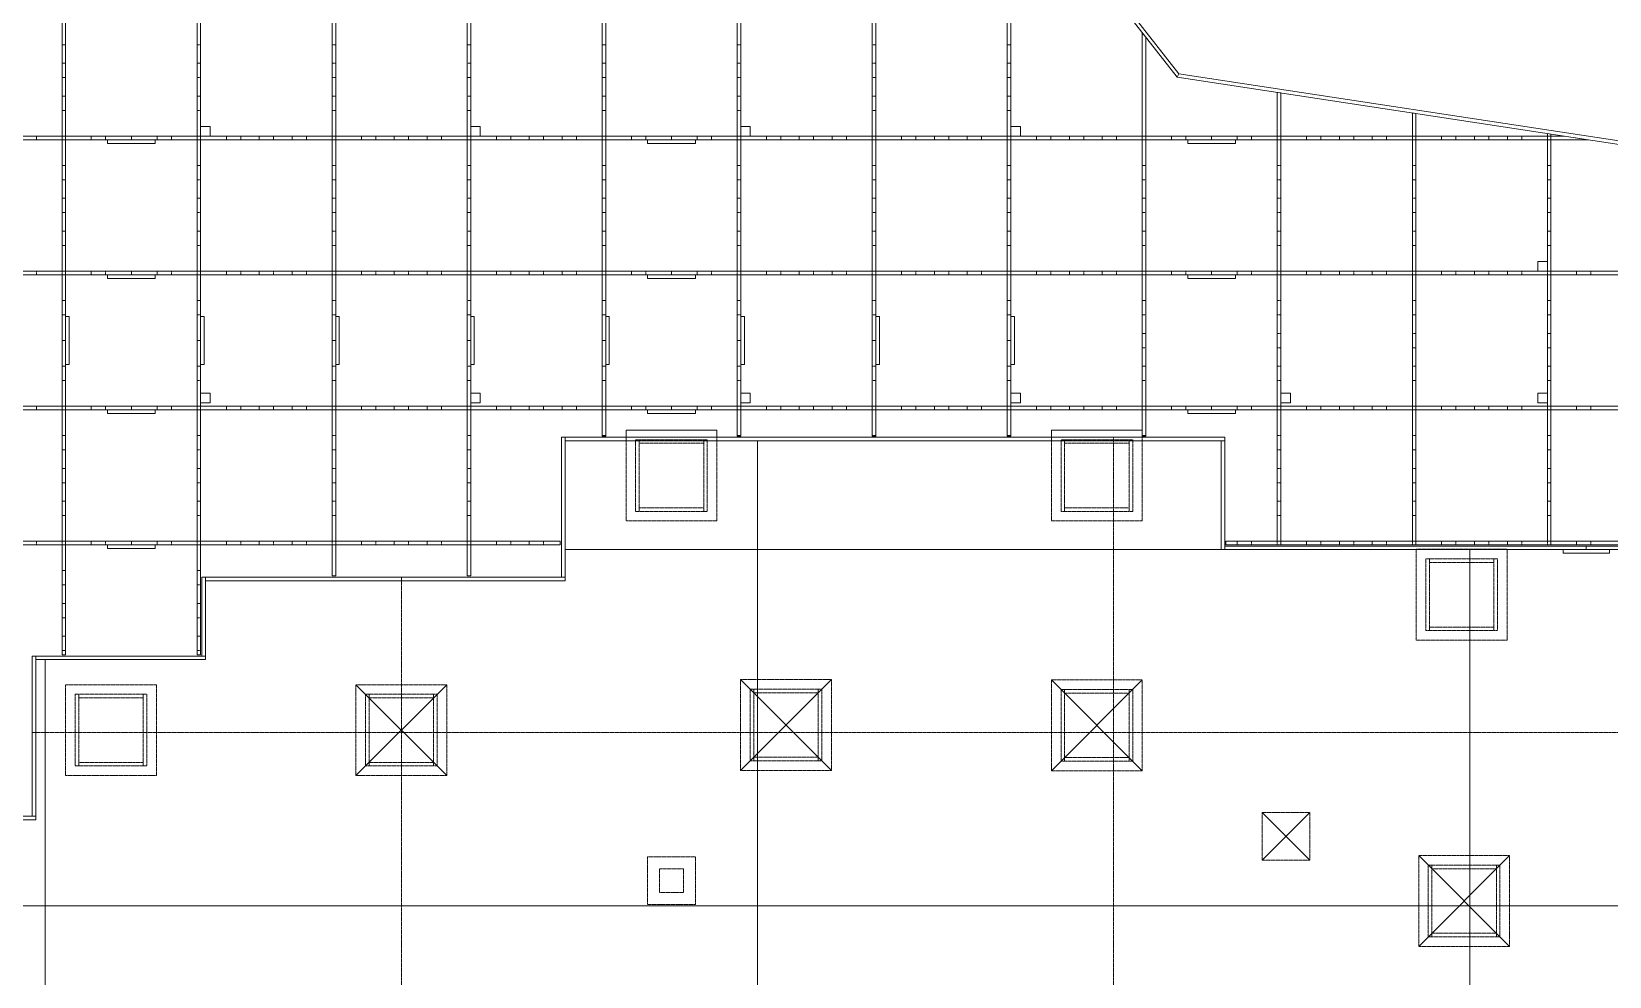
# Model space of a CAD drawing. Header units: millimetres. Extents: x -20225 to 19535, y -17853 to 10707.
# Drawn here: x 2784 to 9387, y 644 to 4597 of the extents above; entities that cross this region are included whole.
import ezdxf

# ---------------------------------------------------------------- set-up
doc = ezdxf.new("R2010")
doc.units = ezdxf.units.MM
doc.linetypes.add('HIDDEN', pattern=[1.905, 1.27, -0.635])

msp = doc.modelspace()

# ---------------------------------------------------------------- linework, layer by layer
at = {"linetype": 'Continuous', "lineweight": 15}
for p, q in [((2912, 4709.7), (2912, 4159.7)), ((2927, 4159.7), (2927, 4709.7)), ((3477, 4709.7), (3477, 4159.7)), ((3492, 4159.7), (3492, 4709.7)), ((4042, 4709.7), (4042, 4159.7)), ((4057, 4159.7), (4057, 4709.7)), ((4607, 4709.7), (4607, 4159.7)), ((4622, 4159.7), (4622, 4709.7)), ((5172, 4709.7), (5172, 4159.7)), ((5187, 4159.7), (5187, 4709.7)), ((5737, 4709.7), (5737, 4159.7)), ((5752, 4159.7), (5752, 4709.7)), ((6302, 4709.7), (6302, 4159.7)), ((6317, 4159.7), (6317, 4709.7)), ((6867, 4709.7), (6867, 4159.7)), ((6882, 4159.7), (6882, 4709.7)), ((7577.4, 4406.6), (7316.4, 4740.2)), ((7585.6, 4420.5), (7332.1, 4744.4)), ((7432, 4592.5), (7432, 4159.7)), ((7447, 4573.3), (7432, 4592.5)), ((7447, 4159.7), (7447, 4573.3)), ((7585.6, 4420.5), (7577.4, 4406.6)), ((9938.4, 4047.1), (7577.4, 4406.6)), ((9939.7, 4062.1), (7585.6, 4420.5)), ((8012, 4340.4), (7997, 4342.7)), ((7997, 4342.7), (7997, 4159.7)), ((8012, 4159.7), (8012, 4340.4)), ((8577, 4254.4), (8562, 4256.7)), ((8562, 4256.7), (8562, 4159.7)), ((8577, 4159.7), (8577, 4254.4)), ((3202, 4159.7), (801, 4159.7)), ((2927, 4159.7), (2912, 4159.7)), ((5462, 4159.7), (3202, 4159.7)), ((3202, 4144.7), (3202, 4159.7)), ((3492, 4159.7), (3477, 4159.7)), ((3492, 4199.7), (3492, 4159.7)), ((3532, 4199.7), (3492, 4199.7)), ((3492, 4159.7), (3532, 4159.7)), ((3532, 4159.7), (3532, 4199.7)), ((4057, 4159.7), (4042, 4159.7)), ((4622, 4159.7), (4607, 4159.7)), ((4662, 4199.7), (4622, 4199.7)), ((4622, 4199.7), (4622, 4159.7)), ((4622, 4159.7), (4662, 4159.7)), ((4662, 4159.7), (4662, 4199.7)), ((5187, 4159.7), (5172, 4159.7)), ((5462, 4159.7), (5462, 4144.7)), ((7722, 4159.7), (5462, 4159.7)), ((5752, 4159.7), (5737, 4159.7)), ((5752, 4199.7), (5752, 4159.7)), ((5792, 4199.7), (5752, 4199.7)), ((5752, 4159.7), (5792, 4159.7)), ((5792, 4159.7), (5792, 4199.7)), ((6317, 4159.7), (6302, 4159.7)), ((6882, 4159.7), (6867, 4159.7)), ((6922, 4199.7), (6882, 4199.7)), ((6882, 4199.7), (6882, 4159.7)), ((6882, 4159.7), (6922, 4159.7)), ((6922, 4159.7), (6922, 4199.7)), ((7447, 4159.7), (7432, 4159.7)), ((7722, 4144.7), (7722, 4159.7)), ((9199.1, 4159.7), (7722, 4159.7)), ((7997, 4159.7), (8012, 4159.7)), ((8562, 4159.7), (8577, 4159.7)), ((9142, 4168.4), (9127, 4170.7)), ((9127, 4170.7), (9127, 4159.7)), ((9127, 4159.7), (9142, 4159.7)), ((9142, 4159.7), (9142, 4168.4)), ((9297.6, 4144.7), (9199.1, 4159.7)), ((794.1, 4144.7), (3202, 4144.7)), ((2912, 4144.7), (2927, 4144.7)), ((2912, 4144.7), (2912, 3594.7)), ((2927, 3594.7), (2927, 4144.7)), ((3302, 4144.7), (3102, 4144.7)), ((3102, 4144.7), (3102, 4129.7)), ((3102, 4129.7), (3302, 4129.7)), ((3202, 4144.7), (5462, 4144.7)), ((3302, 4129.7), (3302, 4144.7)), ((3477, 4144.7), (3492, 4144.7)), ((3477, 4144.7), (3477, 3594.7)), ((3492, 3594.7), (3492, 4144.7)), ((4042, 4144.7), (4057, 4144.7)), ((4042, 4144.7), (4042, 3594.7)), ((4057, 3594.7), (4057, 4144.7)), ((4607, 4144.7), (4622, 4144.7)), ((4607, 4144.7), (4607, 3594.7)), ((4622, 3594.7), (4622, 4144.7)), ((5172, 4144.7), (5187, 4144.7)), ((5172, 4144.7), (5172, 3594.7)), ((5187, 3594.7), (5187, 4144.7)), ((5562, 4144.7), (5362, 4144.7)), ((5362, 4144.7), (5362, 4129.7)), ((5362, 4129.7), (5562, 4129.7)), ((5462, 4144.7), (7722, 4144.7)), ((5562, 4129.7), (5562, 4144.7)), ((5737, 4144.7), (5737, 3594.7)), ((5737, 4144.7), (5752, 4144.7)), ((5752, 3594.7), (5752, 4144.7)), ((6302, 4144.7), (6317, 4144.7)), ((6302, 4144.7), (6302, 3594.7)), ((6317, 3594.7), (6317, 4144.7)), ((6867, 4144.7), (6882, 4144.7)), ((6867, 4144.7), (6867, 3594.7)), ((6882, 3594.7), (6882, 4144.7)), ((7432, 4144.7), (7432, 3594.7)), ((7432, 4144.7), (7447, 4144.7)), ((7447, 3594.7), (7447, 4144.7)), ((7622, 4144.7), (7622, 4129.7)), ((7822, 4144.7), (7622, 4144.7)), ((7622, 4129.7), (7822, 4129.7)), ((7722, 4144.7), (9297.6, 4144.7)), ((7822, 4129.7), (7822, 4144.7)), ((7997, 4144.7), (7997, 3594.7)), ((8012, 4144.7), (7997, 4144.7)), ((8012, 3594.7), (8012, 4144.7)), ((8562, 4144.7), (8562, 3594.7)), ((8577, 4144.7), (8562, 4144.7)), ((8577, 3594.7), (8577, 4144.7)), ((9142, 4144.7), (9127, 4144.7)), ((9127, 4144.7), (9127, 3594.7)), ((9142, 3594.7), (9142, 4144.7)), ((9087, 3634.7), (9087, 3594.7)), ((9127, 3634.7), (9087, 3634.7)), ((9127, 3594.7), (9127, 3634.7)), ((3202, 3594.7), (942, 3594.7)), ((942, 3579.7), (3202, 3579.7)), ((2927, 3594.7), (2912, 3594.7)), ((2912, 3579.7), (2927, 3579.7)), ((2912, 3579.7), (2912, 3304.7)), ((2927, 3304.7), (2927, 3579.7)), ((3302, 3579.7), (3102, 3579.7)), ((3102, 3579.7), (3102, 3564.7)), ((3202, 3594.7), (3202, 3579.7)), ((5462, 3594.7), (3202, 3594.7)), ((3202, 3579.7), (5462, 3579.7)), ((3302, 3564.7), (3302, 3579.7)), ((3492, 3594.7), (3477, 3594.7)), ((3477, 3579.7), (3492, 3579.7)), ((3477, 3579.7), (3477, 3304.7)), ((3492, 3304.7), (3492, 3579.7)), ((4057, 3594.7), (4042, 3594.7)), ((4042, 3579.7), (4042, 3304.7)), ((4042, 3579.7), (4057, 3579.7)), ((4057, 3304.7), (4057, 3579.7)), ((4622, 3594.7), (4607, 3594.7)), ((4607, 3579.7), (4607, 3304.7)), ((4607, 3579.7), (4622, 3579.7)), ((4622, 3304.7), (4622, 3579.7)), ((5187, 3594.7), (5172, 3594.7)), ((5172, 3579.7), (5187, 3579.7)), ((5172, 3579.7), (5172, 3304.7)), ((5187, 3304.7), (5187, 3579.7)), ((5562, 3579.7), (5362, 3579.7)), ((5362, 3579.7), (5362, 3564.7)), ((5462, 3579.7), (5462, 3594.7)), ((7722, 3594.7), (5462, 3594.7)), ((5462, 3579.7), (7722, 3579.7)), ((5562, 3564.7), (5562, 3579.7)), ((5752, 3594.7), (5737, 3594.7)), ((5737, 3579.7), (5752, 3579.7)), ((5737, 3579.7), (5737, 3304.7)), ((5752, 3304.7), (5752, 3579.7)), ((6317, 3594.7), (6302, 3594.7)), ((6302, 3579.7), (6317, 3579.7)), ((6302, 3579.7), (6302, 3304.7)), ((6317, 3304.7), (6317, 3579.7)), ((6882, 3594.7), (6867, 3594.7)), ((6867, 3579.7), (6882, 3579.7)), ((6867, 3579.7), (6867, 3304.7)), ((6882, 3304.7), (6882, 3579.7)), ((7447, 3594.7), (7432, 3594.7)), ((7432, 3579.7), (7432, 3029.7)), ((7432, 3579.7), (7447, 3579.7)), ((7447, 3029.7), (7447, 3579.7)), ((7822, 3579.7), (7622, 3579.7)), ((7622, 3579.7), (7622, 3564.7)), ((7722, 3594.7), (7722, 3579.7)), ((9982, 3594.7), (7722, 3594.7)), ((7722, 3579.7), (9982, 3579.7)), ((7822, 3564.7), (7822, 3579.7)), ((7997, 3594.7), (8012, 3594.7)), ((7997, 3579.7), (7997, 3029.7)), ((8012, 3579.7), (7997, 3579.7)), ((8012, 3029.7), (8012, 3579.7)), ((8562, 3594.7), (8577, 3594.7)), ((8577, 3579.7), (8562, 3579.7)), ((8562, 3579.7), (8562, 3029.7)), ((8577, 3029.7), (8577, 3579.7)), ((9087, 3594.7), (9127, 3594.7)), ((9127, 3594.7), (9142, 3594.7)), ((9142, 3579.7), (9127, 3579.7)), ((9127, 3579.7), (9127, 3029.7)), ((9142, 3029.7), (9142, 3579.7)), ((3102, 3564.7), (3302, 3564.7)), ((5362, 3564.7), (5562, 3564.7)), ((7622, 3564.7), (7822, 3564.7)), ((2927, 3404.7), (2942, 3404.7)), ((2927, 3204.7), (2927, 3404.7)), ((2942, 3404.7), (2942, 3204.7)), ((3492, 3204.7), (3492, 3404.7)), ((3492, 3404.7), (3507, 3404.7)), ((3507, 3404.7), (3507, 3204.7)), ((4057, 3204.7), (4057, 3404.7)), ((4057, 3404.7), (4072, 3404.7)), ((4072, 3404.7), (4072, 3204.7)), ((4622, 3204.7), (4622, 3404.7)), ((4622, 3404.7), (4637, 3404.7)), ((4637, 3404.7), (4637, 3204.7)), ((5187, 3404.7), (5202, 3404.7)), ((5187, 3204.7), (5187, 3404.7)), ((5202, 3404.7), (5202, 3204.7)), ((5752, 3404.7), (5767, 3404.7)), ((5752, 3204.7), (5752, 3404.7)), ((5767, 3404.7), (5767, 3204.7)), ((6317, 3404.7), (6332, 3404.7)), ((6317, 3204.7), (6317, 3404.7)), ((6332, 3404.7), (6332, 3204.7)), ((6882, 3404.7), (6897, 3404.7)), ((6882, 3204.7), (6882, 3404.7)), ((6897, 3404.7), (6897, 3204.7)), ((2927, 3304.7), (2912, 3304.7)), ((2912, 3304.7), (2912, 3029.7)), ((2927, 3029.7), (2927, 3304.7)), ((3492, 3304.7), (3477, 3304.7)), ((3477, 3304.7), (3477, 3029.7)), ((3492, 3029.7), (3492, 3304.7)), ((4057, 3304.7), (4042, 3304.7)), ((4042, 3304.7), (4042, 3029.7)), ((4057, 3029.7), (4057, 3304.7)), ((4622, 3304.7), (4607, 3304.7)), ((4607, 3304.7), (4607, 3029.7)), ((4622, 3029.7), (4622, 3304.7)), ((5187, 3304.7), (5172, 3304.7)), ((5172, 3304.7), (5172, 3029.7)), ((5187, 3029.7), (5187, 3304.7)), ((5737, 3304.7), (5752, 3304.7)), ((5737, 3304.7), (5737, 3029.7)), ((5752, 3029.7), (5752, 3304.7)), ((6302, 3304.7), (6317, 3304.7)), ((6302, 3304.7), (6302, 3029.7)), ((6317, 3029.7), (6317, 3304.7)), ((6867, 3304.7), (6882, 3304.7)), ((6867, 3304.7), (6867, 3029.7)), ((6882, 3029.7), (6882, 3304.7)), ((2942, 3204.7), (2927, 3204.7)), ((3507, 3204.7), (3492, 3204.7)), ((4072, 3204.7), (4057, 3204.7)), ((4637, 3204.7), (4622, 3204.7)), ((5202, 3204.7), (5187, 3204.7)), ((5767, 3204.7), (5752, 3204.7)), ((6332, 3204.7), (6317, 3204.7)), ((6897, 3204.7), (6882, 3204.7)), ((3492, 3084.7), (3492, 3044.7)), ((3532, 3084.7), (3492, 3084.7)), ((3492, 3044.7), (3532, 3044.7)), ((3532, 3044.7), (3532, 3084.7)), ((4662, 3084.7), (4622, 3084.7)), ((4622, 3084.7), (4622, 3044.7)), ((4622, 3044.7), (4662, 3044.7)), ((4662, 3044.7), (4662, 3084.7)), ((5792, 3084.7), (5752, 3084.7)), ((5752, 3084.7), (5752, 3044.7)), ((5752, 3044.7), (5792, 3044.7)), ((5792, 3044.7), (5792, 3084.7)), ((6882, 3084.7), (6882, 3044.7)), ((6922, 3084.7), (6882, 3084.7)), ((6882, 3044.7), (6922, 3044.7)), ((6922, 3044.7), (6922, 3084.7)), ((8012, 3084.7), (8012, 3044.7)), ((8052, 3084.7), (8012, 3084.7)), ((8012, 3044.7), (8052, 3044.7)), ((8052, 3044.7), (8052, 3084.7)), ((9087, 3084.7), (9087, 3044.7)), ((9127, 3084.7), (9087, 3084.7)), ((9087, 3044.7), (9127, 3044.7)), ((9127, 3044.7), (9127, 3084.7)), ((3202, 3029.7), (942, 3029.7)), ((942, 3014.7), (3202, 3014.7)), ((2927, 3029.7), (2912, 3029.7)), ((2912, 3014.7), (2912, 2464.7)), ((2912, 3014.7), (2927, 3014.7)), ((2927, 2464.7), (2927, 3014.7)), ((3302, 3014.7), (3102, 3014.7)), ((3102, 3014.7), (3102, 2999.7)), ((3102, 2999.7), (3302, 2999.7)), ((3202, 3029.7), (3202, 3014.7)), ((5462, 3029.7), (3202, 3029.7)), ((3202, 3014.7), (5462, 3014.7)), ((3302, 2999.7), (3302, 3014.7)), ((3492, 3029.7), (3477, 3029.7)), ((3477, 3014.7), (3477, 2464.7)), ((3477, 3014.7), (3492, 3014.7)), ((3492, 2464.7), (3492, 3014.7)), ((4057, 3029.7), (4042, 3029.7)), ((4042, 3014.7), (4042, 2464.7)), ((4042, 3014.7), (4057, 3014.7)), ((4057, 2464.7), (4057, 3014.7)), ((4622, 3029.7), (4607, 3029.7)), ((4607, 3014.7), (4607, 2464.7)), ((4607, 3014.7), (4622, 3014.7)), ((4622, 2464.7), (4622, 3014.7)), ((5187, 3029.7), (5172, 3029.7)), ((5172, 3014.7), (5187, 3014.7)), ((5172, 3014.7), (5172, 2904.7)), ((5187, 2904.7), (5187, 3014.7)), ((5562, 3014.7), (5362, 3014.7)), ((5362, 3014.7), (5362, 2999.7)), ((5362, 2999.7), (5562, 2999.7)), ((5462, 3014.7), (5462, 3029.7)), ((7722, 3029.7), (5462, 3029.7)), ((5462, 3014.7), (7722, 3014.7)), ((5562, 2999.7), (5562, 3014.7)), ((5752, 3029.7), (5737, 3029.7)), ((5737, 3014.7), (5752, 3014.7)), ((5737, 3014.7), (5737, 2904.7)), ((5752, 2904.7), (5752, 3014.7)), ((6317, 3029.7), (6302, 3029.7)), ((6302, 3014.7), (6302, 2904.7)), ((6302, 3014.7), (6317, 3014.7)), ((6317, 2904.7), (6317, 3014.7)), ((6882, 3029.7), (6867, 3029.7)), ((6867, 3014.7), (6867, 2904.7)), ((6867, 3014.7), (6882, 3014.7)), ((6882, 2904.7), (6882, 3014.7)), ((7447, 3029.7), (7432, 3029.7)), ((7432, 3014.7), (7432, 2904.7)), ((7432, 3014.7), (7447, 3014.7)), ((7447, 2904.7), (7447, 3014.7)), ((7622, 3014.7), (7622, 2999.7)), ((7822, 3014.7), (7622, 3014.7)), ((7622, 2999.7), (7822, 2999.7)), ((7722, 3029.7), (7722, 3014.7)), ((9982, 3029.7), (7722, 3029.7)), ((7722, 3014.7), (9982, 3014.7)), ((7822, 2999.7), (7822, 3014.7)), ((7997, 3029.7), (8012, 3029.7)), ((7997, 3014.7), (7997, 2464.7)), ((8012, 3014.7), (7997, 3014.7)), ((8012, 2464.7), (8012, 3014.7)), ((8562, 3029.7), (8577, 3029.7)), ((8577, 3014.7), (8562, 3014.7)), ((8562, 3014.7), (8562, 2464.7)), ((8577, 2464.7), (8577, 3014.7)), ((9127, 3029.7), (9142, 3029.7)), ((9127, 3014.7), (9127, 2464.7)), ((9142, 3014.7), (9127, 3014.7)), ((9142, 2464.7), (9142, 3014.7)), ((5272, 2929.7), (5652, 2929.7)), ((5272, 2899.7), (5272, 2929.7)), ((5652, 2929.7), (5652, 2899.7)), ((7052, 2899.7), (7052, 2929.7)), ((7052, 2929.7), (7432, 2929.7)), ((5002, 2899.7), (5002, 2314.7)), ((5017, 2899.7), (5002, 2899.7)), ((7777, 2899.7), (5017, 2899.7)), ((5017, 2899.7), (5017, 2884.7)), ((5017, 2314.7), (5017, 2899.7)), ((5017, 2884.7), (7777, 2884.7)), ((5172, 2904.7), (5187, 2904.7)), ((5752, 2904.7), (5737, 2904.7)), ((5822, 2429.7), (5822, 2884.7)), ((6317, 2904.7), (6302, 2904.7)), ((6882, 2904.7), (6867, 2904.7)), ((7447, 2904.7), (7432, 2904.7)), ((7432, 2904.7), (7432, 2899.7)), ((7777, 2884.7), (7762, 2884.7)), ((7762, 2884.7), (7762, 2429.7)), ((7777, 2884.7), (7777, 2899.7)), ((7777, 2429.7), (7777, 2884.7)), ((3202, 2464.7), (942, 2464.7)), ((942, 2449.7), (3202, 2449.7)), ((2927, 2464.7), (2912, 2464.7)), ((2912, 2449.7), (2912, 1989.7)), ((2912, 2449.7), (2927, 2449.7)), ((2927, 1989.7), (2927, 2449.7)), ((3302, 2449.7), (3102, 2449.7)), ((3102, 2449.7), (3102, 2434.7)), ((3202, 2464.7), (3202, 2449.7)), ((4997, 2464.7), (3202, 2464.7)), ((3202, 2449.7), (4997, 2449.7)), ((3302, 2434.7), (3302, 2449.7)), ((3492, 2464.7), (3477, 2464.7)), ((3477, 2449.7), (3477, 1989.7)), ((3477, 2449.7), (3492, 2449.7)), ((3492, 1989.7), (3492, 2449.7)), ((4057, 2464.7), (4042, 2464.7)), ((4042, 2449.7), (4042, 2319.7)), ((4042, 2449.7), (4057, 2449.7)), ((4057, 2319.7), (4057, 2449.7)), ((4622, 2464.7), (4607, 2464.7)), ((4607, 2449.7), (4607, 2319.7)), ((4607, 2449.7), (4622, 2449.7)), ((4622, 2319.7), (4622, 2449.7)), ((4997, 2464.7), (4997, 2449.7)), ((9289.5, 2444.7), (7777, 2444.7)), ((7777, 2444.7), (7777, 2429.7)), ((7782, 2449.7), (7782, 2464.7)), ((9982, 2464.7), (7782, 2464.7)), ((7782, 2449.7), (9982, 2449.7)), ((8012, 2464.7), (7997, 2464.7)), ((8577, 2464.7), (8562, 2464.7)), ((9142, 2464.7), (9127, 2464.7)), ((9289.5, 2444.7), (9289.5, 2429.7)), ((10817, 2444.7), (9289.5, 2444.7)), ((3102, 2434.7), (3302, 2434.7)), ((5822, 2429.7), (5017, 2429.7)), ((5822, 939.7), (5822, 2429.7)), ((7762, 2429.7), (5822, 2429.7)), ((7762, 2429.7), (7777, 2429.7)), ((7777, 2429.7), (9289.5, 2429.7)), ((8802, 2429.7), (8802, 939.7)), ((9192.5, 2429.7), (9192.5, 2414.7)), ((9386.5, 2429.7), (9192.5, 2429.7)), ((9192.5, 2414.7), (9386.5, 2414.7)), ((9289.5, 2429.7), (10817, 2429.7)), ((9386.5, 2414.7), (9386.5, 2429.7)), ((3512, 2314.7), (3497, 2314.7)), ((3497, 2314.7), (3497, 1984.7)), ((5017, 2314.7), (3512, 2314.7)), ((3512, 2314.7), (3512, 2299.7)), ((3512, 1984.7), (3512, 2314.7)), ((4057, 2319.7), (4042, 2319.7)), ((4607, 2319.7), (4622, 2319.7)), ((5002, 2314.7), (5017, 2314.7)), ((5017, 2299.7), (5017, 2314.7)), ((3512, 2299.7), (5017, 2299.7)), ((2787, 1984.7), (2787, 1314.7)), ((2802, 1984.7), (2787, 1984.7)), ((2802, 1984.7), (2802, 1969.7)), ((3512, 1984.7), (2802, 1984.7)), ((2802, 1314.7), (2802, 1984.7)), ((2912, 1989.7), (2927, 1989.7)), ((3492, 1989.7), (3477, 1989.7)), ((3497, 1984.7), (3512, 1984.7)), ((3512, 1969.7), (3512, 1984.7)), ((2802, 1969.7), (3512, 1969.7)), ((2842, 1969.7), (2842, 939.7)), ((2802, 1314.7), (2487, 1314.7)), ((2487, 1299.7), (2802, 1299.7)), ((2787, 1314.7), (2802, 1314.7)), ((2802, 1299.7), (2802, 1314.7)), ((2107, 939.7), (2842, 939.7)), ((2842, 939.7), (5822, 939.7)), ((2842, 939.7), (2842, -550.3)), ((5822, -550.3), (5822, 939.7)), ((5822, 939.7), (8802, 939.7)), ((8802, 939.7), (11527, 939.7)), ((8802, 939.7), (8802, -550.3))]:
    msp.add_line(p, q, dxfattribs=at)
at = {"linetype": 'HIDDEN', "lineweight": 0}
for p, q in [((2912, 4542.2), (2927, 4542.2)), ((3477, 4542.2), (3492, 4542.2)), ((4042, 4542.2), (4057, 4542.2)), ((4607, 4542.2), (4622, 4542.2)), ((5172, 4542.2), (5187, 4542.2)), ((5737, 4542.2), (5752, 4542.2)), ((6302, 4542.2), (6317, 4542.2)), ((6867, 4542.2), (6882, 4542.2)), ((2927, 4464.7), (2912, 4464.7)), ((3492, 4464.7), (3477, 4464.7)), ((4057, 4464.7), (4042, 4464.7)), ((4622, 4464.7), (4607, 4464.7)), ((5187, 4464.7), (5172, 4464.7)), ((5752, 4464.7), (5737, 4464.7)), ((6317, 4464.7), (6302, 4464.7)), ((6882, 4464.7), (6867, 4464.7)), ((2912, 4404.7), (2927, 4404.7)), ((3477, 4404.7), (3492, 4404.7)), ((4042, 4404.7), (4057, 4404.7)), ((4607, 4404.7), (4622, 4404.7)), ((5172, 4404.7), (5187, 4404.7)), ((5737, 4404.7), (5752, 4404.7)), ((6302, 4404.7), (6317, 4404.7)), ((6867, 4404.7), (6882, 4404.7)), ((2927, 4327.2), (2912, 4327.2)), ((3492, 4327.2), (3477, 4327.2)), ((4057, 4327.2), (4042, 4327.2)), ((4622, 4327.2), (4607, 4327.2)), ((5187, 4327.2), (5172, 4327.2)), ((5752, 4327.2), (5737, 4327.2)), ((6317, 4327.2), (6302, 4327.2)), ((6882, 4327.2), (6867, 4327.2)), ((2912, 4267.2), (2927, 4267.2)), ((3477, 4267.2), (3492, 4267.2)), ((4042, 4267.2), (4057, 4267.2)), ((4607, 4267.2), (4622, 4267.2)), ((5172, 4267.2), (5187, 4267.2)), ((5737, 4267.2), (5752, 4267.2)), ((6302, 4267.2), (6317, 4267.2)), ((6867, 4267.2), (6882, 4267.2)), ((2804.5, 4144.7), (2804.5, 4159.7)), ((2912, 4144.7), (2912, 4159.7)), ((2927, 4159.7), (2927, 4144.7)), ((3034.5, 4159.7), (3034.5, 4144.7)), ((3094.5, 4144.7), (3094.5, 4159.7)), ((3309.5, 4159.7), (3309.5, 4144.7)), ((3369.5, 4144.7), (3369.5, 4159.7)), ((3477, 4144.7), (3477, 4159.7)), ((3492, 4159.7), (3492, 4144.7)), ((3599.5, 4159.7), (3599.5, 4144.7)), ((3659.5, 4144.7), (3659.5, 4159.7)), ((3737, 4159.7), (3737, 4144.7)), ((3797, 4144.7), (3797, 4159.7)), ((3874.5, 4159.7), (3874.5, 4144.7)), ((3934.5, 4144.7), (3934.5, 4159.7)), ((4042, 4144.7), (4042, 4159.7)), ((4057, 4159.7), (4057, 4144.7)), ((4164.5, 4159.7), (4164.5, 4144.7)), ((4224.5, 4144.7), (4224.5, 4159.7)), ((4302, 4159.7), (4302, 4144.7)), ((4362, 4144.7), (4362, 4159.7)), ((4439.5, 4159.7), (4439.5, 4144.7)), ((4499.5, 4144.7), (4499.5, 4159.7)), ((4607, 4144.7), (4607, 4159.7)), ((4622, 4159.7), (4622, 4144.7)), ((4729.5, 4159.7), (4729.5, 4144.7)), ((4789.5, 4144.7), (4789.5, 4159.7)), ((4867, 4159.7), (4867, 4144.7)), ((4927, 4144.7), (4927, 4159.7)), ((5004.5, 4159.7), (5004.5, 4144.7)), ((5064.5, 4144.7), (5064.5, 4159.7)), ((5172, 4144.7), (5172, 4159.7)), ((5187, 4159.7), (5187, 4144.7)), ((5294.5, 4159.7), (5294.5, 4144.7)), ((5354.5, 4144.7), (5354.5, 4159.7)), ((5569.5, 4159.7), (5569.5, 4144.7)), ((5629.5, 4144.7), (5629.5, 4159.7)), ((5737, 4144.7), (5737, 4159.7)), ((5752, 4159.7), (5752, 4144.7)), ((5859.5, 4159.7), (5859.5, 4144.7)), ((5919.5, 4144.7), (5919.5, 4159.7)), ((5997, 4159.7), (5997, 4144.7)), ((6057, 4144.7), (6057, 4159.7)), ((6134.5, 4159.7), (6134.5, 4144.7)), ((6194.5, 4144.7), (6194.5, 4159.7)), ((6302, 4144.7), (6302, 4159.7)), ((6317, 4159.7), (6317, 4144.7)), ((6424.5, 4159.7), (6424.5, 4144.7)), ((6484.5, 4144.7), (6484.5, 4159.7)), ((6562, 4159.7), (6562, 4144.7)), ((6622, 4144.7), (6622, 4159.7)), ((6699.5, 4159.7), (6699.5, 4144.7)), ((6759.5, 4144.7), (6759.5, 4159.7)), ((6867, 4144.7), (6867, 4159.7)), ((6882, 4159.7), (6882, 4144.7)), ((6989.5, 4159.7), (6989.5, 4144.7)), ((7049.5, 4144.7), (7049.5, 4159.7)), ((7127, 4159.7), (7127, 4144.7)), ((7187, 4144.7), (7187, 4159.7)), ((7264.5, 4159.7), (7264.5, 4144.7)), ((7324.5, 4144.7), (7324.5, 4159.7)), ((7432, 4144.7), (7432, 4159.7)), ((7447, 4159.7), (7447, 4144.7)), ((7554.5, 4159.7), (7554.5, 4144.7)), ((7614.5, 4144.7), (7614.5, 4159.7)), ((7829.5, 4159.7), (7829.5, 4144.7)), ((7889.5, 4144.7), (7889.5, 4159.7)), ((7997, 4144.7), (7997, 4159.7)), ((8012, 4159.7), (8012, 4144.7)), ((8119.5, 4159.7), (8119.5, 4144.7)), ((8179.5, 4144.7), (8179.5, 4159.7)), ((8257, 4159.7), (8257, 4144.7)), ((8317, 4144.7), (8317, 4159.7)), ((8394.5, 4159.7), (8394.5, 4144.7)), ((8454.5, 4144.7), (8454.5, 4159.7)), ((8562, 4144.7), (8562, 4159.7)), ((8577, 4159.7), (8577, 4144.7)), ((8684.5, 4159.7), (8684.5, 4144.7)), ((8744.5, 4144.7), (8744.5, 4159.7)), ((8822, 4159.7), (8822, 4144.7)), ((8882, 4144.7), (8882, 4159.7)), ((8959.5, 4159.7), (8959.5, 4144.7)), ((9019.5, 4144.7), (9019.5, 4159.7)), ((9127, 4144.7), (9127, 4159.7)), ((9142, 4159.7), (9142, 4144.7)), ((2927, 4037.2), (2912, 4037.2)), ((3492, 4037.2), (3477, 4037.2)), ((4057, 4037.2), (4042, 4037.2)), ((4622, 4037.2), (4607, 4037.2)), ((5187, 4037.2), (5172, 4037.2)), ((5752, 4037.2), (5737, 4037.2)), ((6317, 4037.2), (6302, 4037.2)), ((6882, 4037.2), (6867, 4037.2)), ((7447, 4037.2), (7432, 4037.2)), ((8012, 4037.2), (7997, 4037.2)), ((8577, 4037.2), (8562, 4037.2)), ((9142, 4037.2), (9127, 4037.2)), ((2912, 3977.2), (2927, 3977.2)), ((3477, 3977.2), (3492, 3977.2)), ((4042, 3977.2), (4057, 3977.2)), ((4607, 3977.2), (4622, 3977.2)), ((5172, 3977.2), (5187, 3977.2)), ((5737, 3977.2), (5752, 3977.2)), ((6302, 3977.2), (6317, 3977.2)), ((6867, 3977.2), (6882, 3977.2)), ((7432, 3977.2), (7447, 3977.2)), ((7997, 3977.2), (8012, 3977.2)), ((8562, 3977.2), (8577, 3977.2)), ((9127, 3977.2), (9142, 3977.2)), ((2927, 3899.7), (2912, 3899.7)), ((3492, 3899.7), (3477, 3899.7)), ((4057, 3899.7), (4042, 3899.7)), ((4622, 3899.7), (4607, 3899.7)), ((5187, 3899.7), (5172, 3899.7)), ((5752, 3899.7), (5737, 3899.7)), ((6317, 3899.7), (6302, 3899.7)), ((6882, 3899.7), (6867, 3899.7)), ((7447, 3899.7), (7432, 3899.7)), ((8012, 3899.7), (7997, 3899.7)), ((8577, 3899.7), (8562, 3899.7)), ((9142, 3899.7), (9127, 3899.7)), ((2912, 3839.7), (2927, 3839.7)), ((3477, 3839.7), (3492, 3839.7)), ((4042, 3839.7), (4057, 3839.7)), ((4607, 3839.7), (4622, 3839.7)), ((5172, 3839.7), (5187, 3839.7)), ((5737, 3839.7), (5752, 3839.7)), ((6302, 3839.7), (6317, 3839.7)), ((6867, 3839.7), (6882, 3839.7)), ((7432, 3839.7), (7447, 3839.7)), ((7997, 3839.7), (8012, 3839.7)), ((8562, 3839.7), (8577, 3839.7)), ((9127, 3839.7), (9142, 3839.7)), ((2927, 3762.2), (2912, 3762.2)), ((2912, 3702.2), (2927, 3702.2)), ((3492, 3762.2), (3477, 3762.2)), ((3477, 3702.2), (3492, 3702.2)), ((4057, 3762.2), (4042, 3762.2)), ((4042, 3702.2), (4057, 3702.2)), ((4622, 3762.2), (4607, 3762.2)), ((4607, 3702.2), (4622, 3702.2)), ((5187, 3762.2), (5172, 3762.2)), ((5172, 3702.2), (5187, 3702.2)), ((5752, 3762.2), (5737, 3762.2)), ((5737, 3702.2), (5752, 3702.2)), ((6317, 3762.2), (6302, 3762.2)), ((6302, 3702.2), (6317, 3702.2)), ((6882, 3762.2), (6867, 3762.2)), ((6867, 3702.2), (6882, 3702.2)), ((7447, 3762.2), (7432, 3762.2)), ((7432, 3702.2), (7447, 3702.2)), ((8012, 3762.2), (7997, 3762.2)), ((7997, 3702.2), (8012, 3702.2)), ((8577, 3762.2), (8562, 3762.2)), ((8562, 3702.2), (8577, 3702.2)), ((9142, 3762.2), (9127, 3762.2)), ((9127, 3702.2), (9142, 3702.2)), ((2804.5, 3579.7), (2804.5, 3594.7)), ((2912, 3579.7), (2912, 3594.7)), ((2927, 3594.7), (2927, 3579.7)), ((3034.5, 3594.7), (3034.5, 3579.7)), ((3094.5, 3579.7), (3094.5, 3594.7)), ((3309.5, 3594.7), (3309.5, 3579.7)), ((3369.5, 3579.7), (3369.5, 3594.7)), ((3477, 3579.7), (3477, 3594.7)), ((3492, 3594.7), (3492, 3579.7)), ((3599.5, 3594.7), (3599.5, 3579.7)), ((3659.5, 3579.7), (3659.5, 3594.7)), ((3737, 3594.7), (3737, 3579.7)), ((3797, 3579.7), (3797, 3594.7)), ((3874.5, 3594.7), (3874.5, 3579.7)), ((3934.5, 3579.7), (3934.5, 3594.7)), ((4042, 3579.7), (4042, 3594.7)), ((4057, 3594.7), (4057, 3579.7)), ((4164.5, 3594.7), (4164.5, 3579.7)), ((4224.5, 3579.7), (4224.5, 3594.7)), ((4302, 3594.7), (4302, 3579.7)), ((4362, 3579.7), (4362, 3594.7)), ((4439.5, 3594.7), (4439.5, 3579.7)), ((4499.5, 3579.7), (4499.5, 3594.7)), ((4607, 3579.7), (4607, 3594.7)), ((4622, 3594.7), (4622, 3579.7)), ((4729.5, 3594.7), (4729.5, 3579.7)), ((4789.5, 3579.7), (4789.5, 3594.7)), ((4867, 3594.7), (4867, 3579.7)), ((4927, 3579.7), (4927, 3594.7)), ((5004.5, 3594.7), (5004.5, 3579.7)), ((5064.5, 3579.7), (5064.5, 3594.7)), ((5172, 3579.7), (5172, 3594.7)), ((5187, 3594.7), (5187, 3579.7)), ((5294.5, 3594.7), (5294.5, 3579.7)), ((5354.5, 3579.7), (5354.5, 3594.7)), ((5569.5, 3594.7), (5569.5, 3579.7)), ((5629.5, 3579.7), (5629.5, 3594.7)), ((5737, 3579.7), (5737, 3594.7)), ((5752, 3594.7), (5752, 3579.7)), ((5859.5, 3594.7), (5859.5, 3579.7)), ((5919.5, 3579.7), (5919.5, 3594.7)), ((5997, 3594.7), (5997, 3579.7)), ((6057, 3579.7), (6057, 3594.7)), ((6134.5, 3594.7), (6134.5, 3579.7)), ((6194.5, 3579.7), (6194.5, 3594.7)), ((6302, 3579.7), (6302, 3594.7)), ((6317, 3594.7), (6317, 3579.7)), ((6424.5, 3594.7), (6424.5, 3579.7)), ((6484.5, 3579.7), (6484.5, 3594.7)), ((6562, 3594.7), (6562, 3579.7)), ((6622, 3579.7), (6622, 3594.7)), ((6699.5, 3594.7), (6699.5, 3579.7)), ((6759.5, 3579.7), (6759.5, 3594.7)), ((6867, 3579.7), (6867, 3594.7)), ((6882, 3594.7), (6882, 3579.7)), ((6989.5, 3594.7), (6989.5, 3579.7)), ((7049.5, 3579.7), (7049.5, 3594.7)), ((7127, 3594.7), (7127, 3579.7)), ((7187, 3579.7), (7187, 3594.7)), ((7264.5, 3594.7), (7264.5, 3579.7)), ((7324.5, 3579.7), (7324.5, 3594.7)), ((7432, 3579.7), (7432, 3594.7)), ((7447, 3594.7), (7447, 3579.7)), ((7554.5, 3594.7), (7554.5, 3579.7)), ((7614.5, 3579.7), (7614.5, 3594.7)), ((7829.5, 3594.7), (7829.5, 3579.7)), ((7889.5, 3579.7), (7889.5, 3594.7)), ((7997, 3579.7), (7997, 3594.7)), ((8012, 3594.7), (8012, 3579.7)), ((8119.5, 3594.7), (8119.5, 3579.7)), ((8179.5, 3579.7), (8179.5, 3594.7)), ((8257, 3594.7), (8257, 3579.7)), ((8317, 3579.7), (8317, 3594.7)), ((8394.5, 3594.7), (8394.5, 3579.7)), ((8454.5, 3579.7), (8454.5, 3594.7)), ((8562, 3579.7), (8562, 3594.7)), ((8577, 3594.7), (8577, 3579.7)), ((8684.5, 3594.7), (8684.5, 3579.7)), ((8744.5, 3579.7), (8744.5, 3594.7)), ((8822, 3594.7), (8822, 3579.7)), ((8882, 3579.7), (8882, 3594.7)), ((8959.5, 3594.7), (8959.5, 3579.7)), ((9019.5, 3579.7), (9019.5, 3594.7)), ((9127, 3579.7), (9127, 3594.7)), ((9142, 3594.7), (9142, 3579.7)), ((9249.5, 3594.7), (9249.5, 3579.7)), ((9309.5, 3579.7), (9309.5, 3594.7)), ((2927, 3472.2), (2912, 3472.2)), ((3492, 3472.2), (3477, 3472.2)), ((4057, 3472.2), (4042, 3472.2)), ((4622, 3472.2), (4607, 3472.2)), ((5187, 3472.2), (5172, 3472.2)), ((5752, 3472.2), (5737, 3472.2)), ((6317, 3472.2), (6302, 3472.2)), ((6882, 3472.2), (6867, 3472.2)), ((7447, 3472.2), (7432, 3472.2)), ((8012, 3472.2), (7997, 3472.2)), ((8577, 3472.2), (8562, 3472.2)), ((9142, 3472.2), (9127, 3472.2)), ((2912, 3412.2), (2927, 3412.2)), ((3477, 3412.2), (3492, 3412.2)), ((4042, 3412.2), (4057, 3412.2)), ((4607, 3412.2), (4622, 3412.2)), ((5172, 3412.2), (5187, 3412.2)), ((5737, 3412.2), (5752, 3412.2)), ((6302, 3412.2), (6317, 3412.2)), ((6867, 3412.2), (6882, 3412.2)), ((7432, 3412.2), (7447, 3412.2)), ((7997, 3412.2), (8012, 3412.2)), ((8562, 3412.2), (8577, 3412.2)), ((9127, 3412.2), (9142, 3412.2)), ((7447, 3334.7), (7432, 3334.7)), ((8012, 3334.7), (7997, 3334.7)), ((8577, 3334.7), (8562, 3334.7)), ((9142, 3334.7), (9127, 3334.7)), ((7432, 3274.7), (7447, 3274.7)), ((7997, 3274.7), (8012, 3274.7)), ((8562, 3274.7), (8577, 3274.7)), ((9127, 3274.7), (9142, 3274.7)), ((2927, 3197.2), (2912, 3197.2)), ((3492, 3197.2), (3477, 3197.2)), ((4057, 3197.2), (4042, 3197.2)), ((4622, 3197.2), (4607, 3197.2)), ((5187, 3197.2), (5172, 3197.2)), ((5752, 3197.2), (5737, 3197.2)), ((6317, 3197.2), (6302, 3197.2)), ((6882, 3197.2), (6867, 3197.2)), ((7447, 3197.2), (7432, 3197.2)), ((8012, 3197.2), (7997, 3197.2)), ((8577, 3197.2), (8562, 3197.2)), ((9142, 3197.2), (9127, 3197.2)), ((2912, 3137.2), (2927, 3137.2)), ((3477, 3137.2), (3492, 3137.2)), ((4042, 3137.2), (4057, 3137.2)), ((4607, 3137.2), (4622, 3137.2)), ((5172, 3137.2), (5187, 3137.2)), ((5737, 3137.2), (5752, 3137.2)), ((6302, 3137.2), (6317, 3137.2)), ((6867, 3137.2), (6882, 3137.2)), ((7432, 3137.2), (7447, 3137.2)), ((7997, 3137.2), (8012, 3137.2)), ((8562, 3137.2), (8577, 3137.2)), ((9127, 3137.2), (9142, 3137.2)), ((2804.5, 3014.7), (2804.5, 3029.7)), ((2912, 3014.7), (2912, 3029.7)), ((2927, 3029.7), (2927, 3014.7)), ((3034.5, 3029.7), (3034.5, 3014.7)), ((3094.5, 3014.7), (3094.5, 3029.7)), ((3309.5, 3029.7), (3309.5, 3014.7)), ((3369.5, 3014.7), (3369.5, 3029.7)), ((3477, 3014.7), (3477, 3029.7)), ((3492, 3029.7), (3492, 3014.7)), ((3599.5, 3029.7), (3599.5, 3014.7)), ((3659.5, 3014.7), (3659.5, 3029.7)), ((3737, 3029.7), (3737, 3014.7)), ((3797, 3014.7), (3797, 3029.7)), ((3874.5, 3029.7), (3874.5, 3014.7)), ((3934.5, 3014.7), (3934.5, 3029.7)), ((4042, 3014.7), (4042, 3029.7)), ((4057, 3029.7), (4057, 3014.7)), ((4164.5, 3029.7), (4164.5, 3014.7)), ((4224.5, 3014.7), (4224.5, 3029.7)), ((4302, 3029.7), (4302, 3014.7)), ((4362, 3014.7), (4362, 3029.7)), ((4439.5, 3029.7), (4439.5, 3014.7)), ((4499.5, 3014.7), (4499.5, 3029.7)), ((4607, 3014.7), (4607, 3029.7)), ((4622, 3029.7), (4622, 3014.7)), ((4729.5, 3029.7), (4729.5, 3014.7)), ((4789.5, 3014.7), (4789.5, 3029.7)), ((4867, 3029.7), (4867, 3014.7)), ((4927, 3014.7), (4927, 3029.7)), ((5004.5, 3029.7), (5004.5, 3014.7)), ((5064.5, 3014.7), (5064.5, 3029.7)), ((5172, 3014.7), (5172, 3029.7)), ((5187, 3029.7), (5187, 3014.7)), ((5294.5, 3029.7), (5294.5, 3014.7)), ((5354.5, 3014.7), (5354.5, 3029.7)), ((5569.5, 3029.7), (5569.5, 3014.7)), ((5629.5, 3014.7), (5629.5, 3029.7)), ((5737, 3014.7), (5737, 3029.7)), ((5752, 3029.7), (5752, 3014.7)), ((5859.5, 3029.7), (5859.5, 3014.7)), ((5919.5, 3014.7), (5919.5, 3029.7)), ((5997, 3029.7), (5997, 3014.7)), ((6057, 3014.7), (6057, 3029.7)), ((6134.5, 3029.7), (6134.5, 3014.7)), ((6194.5, 3014.7), (6194.5, 3029.7)), ((6302, 3014.7), (6302, 3029.7)), ((6317, 3029.7), (6317, 3014.7)), ((6424.5, 3029.7), (6424.5, 3014.7)), ((6484.5, 3014.7), (6484.5, 3029.7)), ((6562, 3029.7), (6562, 3014.7)), ((6622, 3014.7), (6622, 3029.7)), ((6699.5, 3029.7), (6699.5, 3014.7)), ((6759.5, 3014.7), (6759.5, 3029.7)), ((6867, 3014.7), (6867, 3029.7)), ((6882, 3029.7), (6882, 3014.7)), ((6989.5, 3029.7), (6989.5, 3014.7)), ((7049.5, 3014.7), (7049.5, 3029.7)), ((7127, 3029.7), (7127, 3014.7)), ((7187, 3014.7), (7187, 3029.7)), ((7264.5, 3029.7), (7264.5, 3014.7)), ((7324.5, 3014.7), (7324.5, 3029.7)), ((7432, 3014.7), (7432, 3029.7)), ((7447, 3029.7), (7447, 3014.7)), ((7554.5, 3029.7), (7554.5, 3014.7)), ((7614.5, 3014.7), (7614.5, 3029.7)), ((7829.5, 3029.7), (7829.5, 3014.7)), ((7889.5, 3014.7), (7889.5, 3029.7)), ((7997, 3014.7), (7997, 3029.7)), ((8012, 3029.7), (8012, 3014.7)), ((8119.5, 3029.7), (8119.5, 3014.7)), ((8179.5, 3014.7), (8179.5, 3029.7)), ((8257, 3029.7), (8257, 3014.7)), ((8317, 3014.7), (8317, 3029.7)), ((8394.5, 3029.7), (8394.5, 3014.7)), ((8454.5, 3014.7), (8454.5, 3029.7)), ((8562, 3014.7), (8562, 3029.7)), ((8577, 3029.7), (8577, 3014.7)), ((8684.5, 3029.7), (8684.5, 3014.7)), ((8744.5, 3014.7), (8744.5, 3029.7)), ((8822, 3029.7), (8822, 3014.7)), ((8882, 3014.7), (8882, 3029.7)), ((8959.5, 3029.7), (8959.5, 3014.7)), ((9019.5, 3014.7), (9019.5, 3029.7)), ((9127, 3014.7), (9127, 3029.7)), ((9142, 3029.7), (9142, 3014.7)), ((9249.5, 3029.7), (9249.5, 3014.7)), ((9309.5, 3014.7), (9309.5, 3029.7)), ((2927, 2907.2), (2912, 2907.2)), ((3492, 2907.2), (3477, 2907.2)), ((4057, 2907.2), (4042, 2907.2)), ((4622, 2907.2), (4607, 2907.2)), ((5187, 2907.2), (5172, 2907.2)), ((5752, 2907.2), (5737, 2907.2)), ((6317, 2907.2), (6302, 2907.2)), ((6882, 2907.2), (6867, 2907.2)), ((7447, 2907.2), (7432, 2907.2)), ((8012, 2907.2), (7997, 2907.2)), ((8577, 2907.2), (8562, 2907.2)), ((9142, 2907.2), (9127, 2907.2)), ((2912, 2847.2), (2927, 2847.2)), ((3477, 2847.2), (3492, 2847.2)), ((4042, 2847.2), (4057, 2847.2)), ((4607, 2847.2), (4622, 2847.2)), ((5272, 2549.7), (5272, 2899.7)), ((5312, 2589.7), (5312, 2889.7)), ((5312, 2889.7), (5327, 2889.7)), ((5327, 2889.7), (5327, 2589.7)), ((5327, 2889.7), (5597, 2889.7)), ((5327, 2874.7), (5327, 2889.7)), ((5597, 2874.7), (5327, 2874.7)), ((5597, 2589.7), (5597, 2889.7)), ((5597, 2889.7), (5612, 2889.7)), ((5597, 2889.7), (5597, 2874.7)), ((5612, 2889.7), (5612, 2589.7)), ((5652, 2899.7), (5652, 2549.7)), ((7052, 2549.7), (7052, 2899.7)), ((7092, 2589.7), (7092, 2889.7)), ((7092, 2889.7), (7107, 2889.7)), ((7107, 2889.7), (7107, 2589.7)), ((7107, 2889.7), (7377, 2889.7)), ((7107, 2874.7), (7107, 2889.7)), ((7377, 2874.7), (7107, 2874.7)), ((7312, 2899.7), (7312, 1664.7)), ((7377, 2589.7), (7377, 2889.7)), ((7377, 2889.7), (7392, 2889.7)), ((7377, 2889.7), (7377, 2874.7)), ((7392, 2889.7), (7392, 2589.7)), ((7432, 2899.7), (7432, 2549.7)), ((7997, 2847.2), (8012, 2847.2)), ((8562, 2847.2), (8577, 2847.2)), ((9127, 2847.2), (9142, 2847.2)), ((2927, 2769.7), (2912, 2769.7)), ((2912, 2709.7), (2927, 2709.7)), ((3492, 2769.7), (3477, 2769.7)), ((3477, 2709.7), (3492, 2709.7)), ((4057, 2769.7), (4042, 2769.7)), ((4042, 2709.7), (4057, 2709.7)), ((4622, 2769.7), (4607, 2769.7)), ((4607, 2709.7), (4622, 2709.7)), ((8012, 2769.7), (7997, 2769.7)), ((7997, 2709.7), (8012, 2709.7)), ((8577, 2769.7), (8562, 2769.7)), ((8562, 2709.7), (8577, 2709.7)), ((9142, 2769.7), (9127, 2769.7)), ((9127, 2709.7), (9142, 2709.7)), ((2927, 2632.2), (2912, 2632.2)), ((3492, 2632.2), (3477, 2632.2)), ((4057, 2632.2), (4042, 2632.2)), ((4622, 2632.2), (4607, 2632.2)), ((5327, 2589.7), (5312, 2589.7)), ((5327, 2604.7), (5597, 2604.7)), ((5327, 2589.7), (5327, 2604.7)), ((5597, 2589.7), (5327, 2589.7)), ((5597, 2604.7), (5597, 2589.7)), ((5612, 2589.7), (5597, 2589.7)), ((7107, 2589.7), (7092, 2589.7)), ((7107, 2604.7), (7377, 2604.7)), ((7107, 2589.7), (7107, 2604.7)), ((7377, 2589.7), (7107, 2589.7)), ((7377, 2604.7), (7377, 2589.7)), ((7392, 2589.7), (7377, 2589.7)), ((8012, 2632.2), (7997, 2632.2)), ((8577, 2632.2), (8562, 2632.2)), ((9142, 2632.2), (9127, 2632.2)), ((2912, 2572.2), (2927, 2572.2)), ((3477, 2572.2), (3492, 2572.2)), ((4042, 2572.2), (4057, 2572.2)), ((4607, 2572.2), (4622, 2572.2)), ((5652, 2549.7), (5272, 2549.7)), ((7432, 2549.7), (7052, 2549.7)), ((7997, 2572.2), (8012, 2572.2)), ((8562, 2572.2), (8577, 2572.2)), ((9127, 2572.2), (9142, 2572.2)), ((2804.5, 2449.7), (2804.5, 2464.7)), ((2912, 2449.7), (2912, 2464.7)), ((2927, 2464.7), (2927, 2449.7)), ((3034.5, 2464.7), (3034.5, 2449.7)), ((3094.5, 2449.7), (3094.5, 2464.7)), ((3309.5, 2464.7), (3309.5, 2449.7)), ((3369.5, 2449.7), (3369.5, 2464.7)), ((3477, 2449.7), (3477, 2464.7)), ((3492, 2464.7), (3492, 2449.7)), ((3599.5, 2464.7), (3599.5, 2449.7)), ((3659.5, 2449.7), (3659.5, 2464.7)), ((3737, 2464.7), (3737, 2449.7)), ((3797, 2449.7), (3797, 2464.7)), ((3874.5, 2464.7), (3874.5, 2449.7)), ((3934.5, 2449.7), (3934.5, 2464.7)), ((4042, 2449.7), (4042, 2464.7)), ((4057, 2464.7), (4057, 2449.7)), ((4164.5, 2464.7), (4164.5, 2449.7)), ((4224.5, 2449.7), (4224.5, 2464.7)), ((4302, 2464.7), (4302, 2449.7)), ((4362, 2449.7), (4362, 2464.7)), ((4439.5, 2464.7), (4439.5, 2449.7)), ((4499.5, 2449.7), (4499.5, 2464.7)), ((4607, 2449.7), (4607, 2464.7)), ((4622, 2464.7), (4622, 2449.7)), ((4729.5, 2464.7), (4729.5, 2449.7)), ((4789.5, 2449.7), (4789.5, 2464.7)), ((4867, 2464.7), (4867, 2449.7)), ((4927, 2449.7), (4927, 2464.7)), ((7829.5, 2464.7), (7829.5, 2449.7)), ((7889.5, 2449.7), (7889.5, 2464.7)), ((7997, 2449.7), (7997, 2464.7)), ((8012, 2464.7), (8012, 2449.7)), ((8119.5, 2464.7), (8119.5, 2449.7)), ((8179.5, 2449.7), (8179.5, 2464.7)), ((8257, 2464.7), (8257, 2449.7)), ((8317, 2449.7), (8317, 2464.7)), ((8394.5, 2464.7), (8394.5, 2449.7)), ((8454.5, 2449.7), (8454.5, 2464.7)), ((8562, 2449.7), (8562, 2464.7)), ((8577, 2464.7), (8577, 2449.7)), ((8684.5, 2464.7), (8684.5, 2449.7)), ((8744.5, 2449.7), (8744.5, 2464.7)), ((8822, 2464.7), (8822, 2449.7)), ((8882, 2449.7), (8882, 2464.7)), ((8959.5, 2464.7), (8959.5, 2449.7)), ((9019.5, 2449.7), (9019.5, 2464.7)), ((9127, 2449.7), (9127, 2464.7)), ((9142, 2464.7), (9142, 2449.7)), ((9249.5, 2464.7), (9249.5, 2449.7)), ((9309.5, 2449.7), (9309.5, 2464.7)), ((8578.7, 2051.1), (8578.7, 2431.1)), ((8578.7, 2431.1), (8958.7, 2431.1)), ((8618.7, 2391.1), (8633.7, 2391.1)), ((8618.7, 2091.1), (8618.7, 2391.1)), ((8633.7, 2391.1), (8633.7, 2091.1)), ((8633.7, 2391.1), (8903.7, 2391.1)), ((8633.7, 2376.1), (8633.7, 2391.1)), ((8903.7, 2391.1), (8903.7, 2376.1)), ((8903.7, 2391.1), (8918.7, 2391.1)), ((8903.7, 2091.1), (8903.7, 2391.1)), ((8918.7, 2391.1), (8918.7, 2091.1)), ((8958.7, 2431.1), (8958.7, 2051.1)), ((2927, 2342.2), (2912, 2342.2)), ((3492, 2342.2), (3477, 2342.2)), ((4332, 2314.7), (4332, 1664.7)), ((8903.7, 2376.1), (8633.7, 2376.1)), ((2912, 2282.2), (2927, 2282.2)), ((3477, 2282.2), (3492, 2282.2)), ((2927, 2204.7), (2912, 2204.7)), ((3492, 2204.7), (3477, 2204.7)), ((2912, 2144.7), (2927, 2144.7)), ((3477, 2144.7), (3492, 2144.7)), ((2927, 2067.2), (2912, 2067.2)), ((3492, 2067.2), (3477, 2067.2)), ((8958.7, 2051.1), (8578.7, 2051.1)), ((8633.7, 2091.1), (8618.7, 2091.1)), ((8633.7, 2106.1), (8903.7, 2106.1)), ((8633.7, 2091.1), (8633.7, 2106.1)), ((8903.7, 2091.1), (8633.7, 2091.1)), ((8903.7, 2106.1), (8903.7, 2091.1)), ((8918.7, 2091.1), (8903.7, 2091.1)), ((2912, 2007.2), (2927, 2007.2)), ((3477, 2007.2), (3492, 2007.2)), ((2927, 1484.7), (2927, 1864.7)), ((2927, 1864.7), (3307, 1864.7)), ((3307, 1864.7), (3307, 1484.7)), ((4142, 1864.7), (4522, 1864.7)), ((4142, 1484.7), (4142, 1864.7)), ((4522, 1864.7), (4522, 1484.7)), ((5751, 1885.9), (6131, 1885.9)), ((5751, 1505.9), (5751, 1885.9)), ((6131, 1885.9), (6131, 1505.9)), ((7052, 1504.8), (7052, 1884.8)), ((7052, 1884.8), (7432, 1884.8)), ((7432, 1884.8), (7432, 1504.8)), ((2967, 1824.7), (2982, 1824.7)), ((2967, 1524.7), (2967, 1824.7)), ((2982, 1824.7), (2982, 1524.7)), ((2982, 1824.7), (3252, 1824.7)), ((2982, 1809.7), (2982, 1824.7)), ((3252, 1809.7), (2982, 1809.7)), ((3252, 1824.7), (3252, 1809.7)), ((3252, 1524.7), (3252, 1824.7)), ((3252, 1824.7), (3267, 1824.7)), ((3267, 1824.7), (3267, 1524.7)), ((4182, 1824.7), (4197, 1824.7)), ((4182, 1524.7), (4182, 1824.7)), ((4197, 1824.7), (4197, 1524.7)), ((4197, 1824.7), (4467, 1824.7)), ((4197, 1809.7), (4197, 1824.7)), ((4467, 1809.7), (4197, 1809.7)), ((4467, 1824.7), (4467, 1809.7)), ((4467, 1524.7), (4467, 1824.7)), ((4467, 1824.7), (4482, 1824.7)), ((4482, 1824.7), (4482, 1524.7)), ((5791, 1545.9), (5791, 1845.9)), ((5791, 1845.9), (5806, 1845.9)), ((5806, 1845.9), (5806, 1545.9)), ((5806, 1830.9), (5806, 1845.9)), ((5806, 1845.9), (6076, 1845.9)), ((6076, 1830.9), (5806, 1830.9)), ((6076, 1845.9), (6076, 1830.9)), ((6076, 1545.9), (6076, 1845.9)), ((6076, 1845.9), (6091, 1845.9)), ((6091, 1845.9), (6091, 1545.9)), ((7092, 1544.8), (7092, 1844.8)), ((7092, 1844.8), (7107, 1844.8)), ((7107, 1844.8), (7107, 1544.8)), ((7107, 1844.8), (7377, 1844.8)), ((7107, 1829.8), (7107, 1844.8)), ((7377, 1829.8), (7107, 1829.8)), ((7377, 1844.8), (7377, 1829.8)), ((7377, 1544.8), (7377, 1844.8)), ((7377, 1844.8), (7392, 1844.8)), ((7392, 1844.8), (7392, 1544.8)), ((2787, 1664.7), (4332, 1664.7)), ((4332, 1664.7), (4332, 174.7)), ((4332, 1664.7), (7312, 1664.7)), ((7312, 1664.7), (7312, 174.7)), ((7312, 1664.7), (10292, 1664.7)), ((2982, 1524.7), (2967, 1524.7)), ((2982, 1539.7), (3252, 1539.7)), ((2982, 1524.7), (2982, 1539.7)), ((3252, 1524.7), (2982, 1524.7)), ((3252, 1539.7), (3252, 1524.7)), ((3267, 1524.7), (3252, 1524.7)), ((4197, 1524.7), (4182, 1524.7)), ((4197, 1539.7), (4467, 1539.7)), ((4197, 1524.7), (4197, 1539.7)), ((4467, 1524.7), (4197, 1524.7)), ((4467, 1539.7), (4467, 1524.7)), ((4482, 1524.7), (4467, 1524.7)), ((5806, 1545.9), (5791, 1545.9)), ((5806, 1545.9), (5806, 1560.9)), ((5806, 1560.9), (6076, 1560.9)), ((6076, 1545.9), (5806, 1545.9)), ((6076, 1560.9), (6076, 1545.9)), ((6091, 1545.9), (6076, 1545.9)), ((7107, 1544.8), (7092, 1544.8)), ((7107, 1544.8), (7107, 1559.8)), ((7107, 1559.8), (7377, 1559.8)), ((7377, 1544.8), (7107, 1544.8)), ((7377, 1559.8), (7377, 1544.8)), ((7392, 1544.8), (7377, 1544.8)), ((3307, 1484.7), (2927, 1484.7)), ((4522, 1484.7), (4142, 1484.7)), ((6131, 1505.9), (5751, 1505.9)), ((7432, 1504.8), (7052, 1504.8)), ((7933.5, 1330.6), (8133.5, 1330.6)), ((7933.5, 1130.6), (7933.5, 1330.6)), ((8133.5, 1330.6), (8133.5, 1130.6)), ((5362, 1144.7), (5562, 1144.7)), ((5362, 944.7), (5362, 1144.7)), ((5562, 1144.7), (5562, 944.7)), ((8133.5, 1130.6), (7933.5, 1130.6)), ((8588.6, 1149.9), (8968.6, 1149.9)), ((8588.6, 769.9), (8588.6, 1149.9)), ((8968.6, 1149.9), (8968.6, 769.9)), ((5412, 994.7), (5412, 1094.7)), ((5412, 1094.7), (5512, 1094.7)), ((5512, 1094.7), (5512, 994.7)), ((8628.6, 809.9), (8628.6, 1109.9)), ((8628.6, 1109.9), (8643.6, 1109.9)), ((8643.6, 1109.9), (8643.6, 809.9)), ((8643.6, 1094.9), (8643.6, 1109.9)), ((8643.6, 1109.9), (8913.6, 1109.9)), ((8913.6, 1094.9), (8643.6, 1094.9)), ((8913.6, 1109.9), (8913.6, 1094.9)), ((8913.6, 809.9), (8913.6, 1109.9)), ((8913.6, 1109.9), (8928.6, 1109.9)), ((8928.6, 1109.9), (8928.6, 809.9)), ((5512, 994.7), (5412, 994.7)), ((5562, 944.7), (5362, 944.7)), ((8643.6, 809.9), (8628.6, 809.9)), ((8643.6, 809.9), (8643.6, 824.9)), ((8643.6, 824.9), (8913.6, 824.9)), ((8913.6, 809.9), (8643.6, 809.9)), ((8913.6, 824.9), (8913.6, 809.9)), ((8928.6, 809.9), (8913.6, 809.9)), ((8968.6, 769.9), (8588.6, 769.9))]:
    msp.add_line(p, q, dxfattribs=at)
at = {"lineweight": 30}
for p, q in [((4142, 1864.7), (4522, 1484.7)), ((4522, 1864.7), (4142, 1484.7)), ((5751, 1885.9), (6131, 1505.9)), ((6131, 1885.9), (5751, 1505.9)), ((7052, 1884.8), (7432, 1504.8)), ((7432, 1884.8), (7052, 1504.8)), ((7933.5, 1330.6), (8133.5, 1130.6)), ((8133.5, 1330.6), (7933.5, 1130.6)), ((8588.6, 1149.9), (8968.6, 769.9)), ((8968.6, 1149.9), (8588.6, 769.9))]:
    msp.add_line(p, q, dxfattribs=at)

doc.saveas('drawing.dxf')
